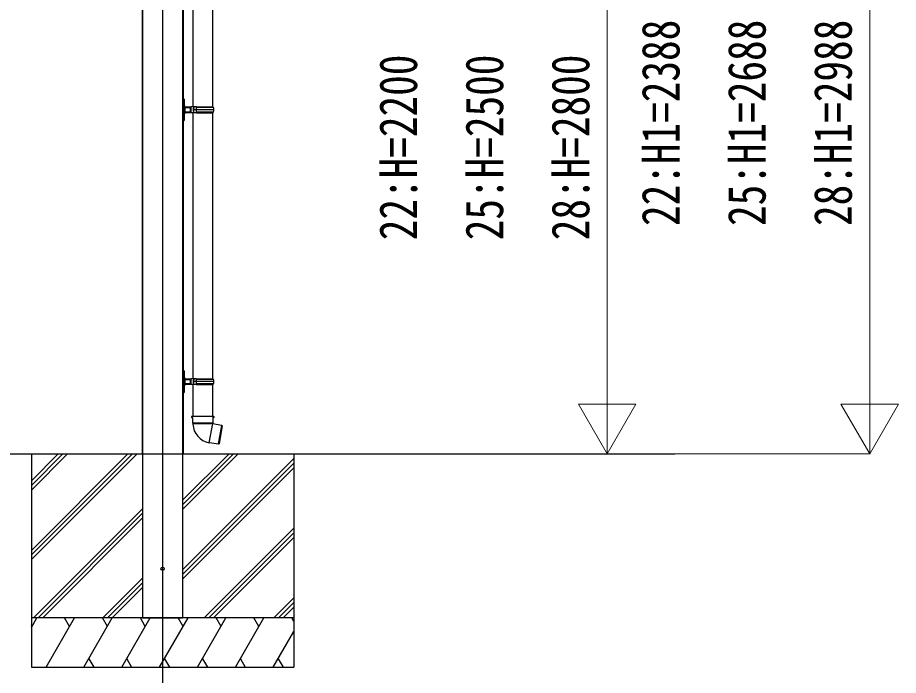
# Model space of a CAD drawing. Units: millimetres, scale not verified. Extents: x -14718 to 14718, y -10396 to 10396.
# Drawn here: x 5544 to 8228, y -7732 to -5728 of the extents above; entities that cross this region are included whole.
import ezdxf
from ezdxf.enums import TextEntityAlignment as Align

# ---------------------------------------------------------------- set-up
doc = ezdxf.new("R2010")
doc.units = ezdxf.units.MM
doc.header["$LTSCALE"] = 50
doc.layers.add('0-3_YKK_12', color=2, linetype='Continuous')
doc.layers.add('0-4_YKK_A1', color=4, linetype='Continuous')
doc.layers.add('0-5_YKK_D', color=6, linetype='Continuous', lineweight=18)
doc.styles.add('ＭＳ ゴシック', font='')
doc.styles.get('ＭＳ ゴシック').set_extended_font_data('MS Gothic')

msp = doc.modelspace()

# ---------------------------------------------------------------- linework, layer by layer
at = {"layer": '0-3_YKK_12'}
msp.add_line((5985.68, -4688.66), (5985.68, -7807.3), dxfattribs=at)
at = {"layer": '0-4_YKK_A1'}
for p, q in [((5924.38, -4790.52), (5924.38, -7057.3)), ((6046.58, -4794.79), (6046.58, -7557.47)), ((6048.18, -4794.85), (6048.18, -7057.3)), ((6078.08, -5189.47), (6078.08, -5999.97)), ((6138.28, -5999.96), (6138.28, -5189.46)), ((6049.18, -5975.47), (6048.18, -5975.47)), ((6049.18, -5981.76), (6048.18, -5981.76)), ((6051.18, -5976.37), (6049.18, -5975.47)), ((6049.18, -5981.76), (6049.18, -5975.47)), ((6051.18, -5976.37), (6051.36, -5982.1)), ((6049.18, -6008.97), (6048.18, -6008.97)), ((6049.18, -6008.97), (6052.18, -6008.97)), ((6049.18, -6036.17), (6049.18, -6008.97)), ((6052.18, -6008.97), (6051.36, -6035.83)), ((6052.18, -6008.97), (6053.18, -6008.97)), ((6052.89, -5999.72), (6052.99, -6002.97)), ((6070.18, -6002.97), (6053, -6002.97)), ((6053, -6002.97), (6053.18, -6008.97)), ((6053.18, -6008.97), (6053, -6014.97)), ((6053.85, -5999.97), (6070.18, -5999.97)), ((6070.18, -5999.97), (6073.18, -5999.97)), ((6070.18, -6002.97), (6070.18, -5999.97)), ((6070.18, -6004.47), (6070.18, -6002.97)), ((6070.18, -6004.47), (6070.18, -6013.46)), ((6071.16, -6004.47), (6070.18, -6004.47)), ((6073.18, -6004.47), (6070.18, -6004.47)), ((6071.16, -6013.46), (6070.18, -6013.46)), ((6070.18, -6013.47), (6073.18, -6013.47)), ((6073.18, -6004.47), (6071.16, -6004.47)), ((6071.16, -6013.46), (6071.16, -6004.47)), ((6073.18, -6013.46), (6071.16, -6013.46)), ((6081.18, -5999.97), (6073.18, -5999.97)), ((6081.19, -6004.47), (6079.18, -6004.47)), ((6081.19, -6013.46), (6079.18, -6013.46)), ((6081.18, -6013.47), (6079.18, -6013.47)), ((6081.18, -6004.47), (6081.18, -5999.97)), ((6081.18, -6017.97), (6081.18, -6013.47)), ((6081.19, -5999.96), (6081.19, -6004.47)), ((6088.21, -5999.96), (6081.19, -5999.96)), ((6081.19, -6008.96), (6081.19, -6004.47)), ((6081.19, -6013.46), (6081.19, -6008.96)), ((6087.69, -6008.96), (6081.19, -6008.96)), ((6081.19, -6017.96), (6081.19, -6013.46)), ((6087.69, -6008.96), (6087.69, -6008.97)), ((6087.69, -6008.96), (6087.69, -6008.96)), ((6087.77, -6008.96), (6087.78, -6008.96)), ((6141.68, -6008.96), (6087.95, -6008.96)), ((6088.45, -5999.96), (6088.21, -5999.96)), ((6088.45, -5999.96), (6088.85, -5999.96)), ((6088.85, -5999.96), (6140.18, -5999.96)), ((6141.18, -6001.96), (6089.88, -6001.96)), ((6140.18, -6001.96), (6140.18, -5999.96)), ((6049.18, -6036.17), (6048.18, -6036.17)), ((6049.18, -6036.17), (6051.36, -6035.83)), ((6049.18, -6042.47), (6049.18, -6036.17)), ((6051.36, -6035.83), (6051.18, -6041.56)), ((6052.99, -6014.97), (6052.89, -6018.21)), ((6053, -6014.97), (6070.18, -6014.97)), ((6070.18, -6017.97), (6053.85, -6017.97)), ((6073.18, -6017.97), (6070.18, -6017.97)), ((6078.08, -6017.97), (6078.08, -6828.47)), ((6088.21, -6017.96), (6081.19, -6017.96)), ((6088.45, -6017.96), (6088.21, -6017.96)), ((6088.45, -6017.96), (6088.85, -6017.96)), ((6088.85, -6017.96), (6140.18, -6017.96)), ((6141.18, -6015.96), (6089.88, -6015.96)), ((6138.28, -6828.46), (6138.28, -6017.96)), ((6140.18, -6017.96), (6140.18, -6015.96)), ((6049.18, -6810.26), (6048.18, -6810.26)), ((6049.18, -6810.26), (6049.18, -6803.97)), ((6049.18, -6837.47), (6049.18, -6810.26)), ((6051.18, -6804.87), (6051.36, -6810.6)), ((6049.18, -6837.47), (6048.18, -6837.47)), ((6049.18, -6864.67), (6049.18, -6837.47)), ((6052.18, -6837.47), (6053.18, -6837.47)), ((6052.89, -6828.22), (6052.99, -6831.47)), ((6052.99, -6843.47), (6052.89, -6846.71)), ((6070.18, -6831.47), (6053, -6831.47)), ((6053, -6843.47), (6070.18, -6843.47)), ((6053.85, -6828.47), (6070.18, -6828.47)), ((6070.18, -6828.47), (6073.18, -6828.47)), ((6070.18, -6832.97), (6070.18, -6841.96)), ((6071.16, -6832.97), (6070.18, -6832.97)), ((6073.18, -6832.97), (6070.18, -6832.97)), ((6071.16, -6841.96), (6070.18, -6841.96)), ((6070.18, -6841.97), (6073.18, -6841.97)), ((6073.18, -6832.97), (6071.16, -6832.97)), ((6071.16, -6841.96), (6071.16, -6832.97)), ((6073.18, -6841.96), (6071.16, -6841.96)), ((6081.18, -6828.47), (6073.18, -6828.47)), ((6081.19, -6832.97), (6079.18, -6832.97)), ((6081.19, -6841.96), (6079.18, -6841.96)), ((6081.18, -6841.97), (6079.18, -6841.97)), ((6081.18, -6832.97), (6081.18, -6828.47)), ((6081.18, -6846.47), (6081.18, -6841.97)), ((6081.19, -6828.46), (6081.19, -6832.97)), ((6088.21, -6828.46), (6081.19, -6828.46)), ((6081.19, -6837.46), (6081.19, -6832.97)), ((6081.19, -6841.96), (6081.19, -6837.46)), ((6087.69, -6837.46), (6081.19, -6837.46)), ((6081.19, -6846.46), (6081.19, -6841.96)), ((6087.69, -6837.46), (6087.69, -6837.47)), ((6087.69, -6837.46), (6087.69, -6837.46)), ((6087.77, -6837.46), (6087.78, -6837.46)), ((6141.68, -6837.46), (6087.95, -6837.46)), ((6088.45, -6828.46), (6088.21, -6828.46)), ((6088.45, -6828.46), (6088.85, -6828.46)), ((6088.85, -6828.46), (6140.18, -6828.46)), ((6141.18, -6830.46), (6089.88, -6830.46)), ((6141.18, -6844.46), (6089.88, -6844.46)), ((6140.18, -6830.46), (6140.18, -6828.46)), ((6140.18, -6846.46), (6140.18, -6844.46)), ((6049.18, -6864.67), (6048.18, -6864.67)), ((6049.18, -6864.67), (6051.36, -6864.33)), ((6049.18, -6870.97), (6049.18, -6864.67)), ((6051.36, -6864.33), (6051.18, -6870.06)), ((6070.18, -6846.47), (6053.85, -6846.47)), ((6073.18, -6846.47), (6070.18, -6846.47)), ((6078.08, -6846.47), (6078.08, -6942.47)), ((6088.21, -6846.46), (6081.19, -6846.46)), ((6088.45, -6846.46), (6088.21, -6846.46)), ((6088.45, -6846.46), (6088.85, -6846.46)), ((6088.85, -6846.46), (6140.18, -6846.46)), ((6138.28, -6942.47), (6138.28, -6846.46)), ((6076.33, -6942.47), (6074.18, -6943.25)), ((6074.18, -6943.25), (6074.24, -6943.25)), ((6074.18, -6946.9), (6074.24, -6946.9)), ((6074.32, -6945.98), (6074.32, -6944.16)), ((6076.33, -6942.47), (6076.46, -6942.47)), ((6076.42, -6947.71), (6076.69, -6963)), ((6076.56, -6947.71), (6076.42, -6947.71)), ((6076.46, -6942.47), (6139.9, -6942.47)), ((6076.64, -6946.8), (6076.58, -6943.36)), ((6139.67, -6963), (6139.94, -6947.71)), ((6139.94, -6947.71), (6139.81, -6947.71)), ((6139.9, -6942.47), (6140.03, -6942.47)), ((6139.94, -6947.71), (6142.18, -6946.9)), ((6142.18, -6943.25), (6140.03, -6942.47)), ((6142.05, -6945.98), (6142.05, -6944.16)), ((6142.12, -6943.25), (6142.18, -6943.25)), ((6142.12, -6946.9), (6142.18, -6946.9)), ((6142.18, -6946.9), (6142.18, -6943.25)), ((6076.69, -6963), (6078.01, -6964.95)), ((6076.69, -6963), (6108.18, -6963)), ((6078.01, -6964.95), (6078.07, -6966.57)), ((6078.01, -6964.95), (6133.32, -6964.95)), ((6108.18, -6963), (6139.67, -6963)), ((6127.86, -7023.85), (6138.29, -6964.7)), ((6166.44, -6970.89), (6138.08, -6965.89)), ((6138.62, -6964.56), (6139.67, -6963)), ((6156.48, -7027.42), (6166.44, -6970.89)), ((6167.25, -6972.05), (6157.63, -7026.61)), ((6167.25, -6972.05), (6166.44, -6970.89)), ((6128.11, -7022.42), (6156.48, -7027.42)), ((6156.48, -7027.42), (6157.63, -7026.61)), ((2048.4, -7057.3), (7546.8, -7057.3)), ((5585.68, -7057.47), (5585.68, -7707.46)), ((5585.68, -7351.44), (5879.66, -7057.47)), ((5585.68, -7365.58), (5893.8, -7057.47)), ((5585.68, -7379.73), (5907.95, -7057.47)), ((5585.68, -7139.31), (5667.53, -7057.47)), ((5585.68, -7153.45), (5681.67, -7057.47)), ((5585.68, -7167.59), (5695.81, -7057.47)), ((5923.18, -7057.3), (5923.48, -7057.3)), ((5923.48, -7057.3), (5924.08, -7057.3)), ((6046.58, -7057.3), (6046.68, -7057.3)), ((6046.58, -7227.2), (6216.31, -7057.47)), ((6046.58, -7213.05), (6202.17, -7057.47)), ((6046.58, -7198.91), (6188.03, -7057.47)), ((6046.68, -7057.3), (6046.98, -7057.3)), ((6047.28, -7057.3), (6047.88, -7057.3)), ((6047.88, -7057.3), (6048.18, -7057.3)), ((6385.68, -7057.47), (6385.68, -7707.46)), ((6046.58, -7411.04), (6385.68, -7071.95)), ((6046.58, -7425.18), (6385.68, -7086.09)), ((6046.58, -7439.33), (6385.68, -7100.23)), ((5591.79, -7557.47), (5924.78, -7224.48)), ((5605.93, -7557.47), (5924.78, -7238.62)), ((5620.08, -7557.47), (5924.78, -7252.76)), ((6112.29, -7557.47), (6385.68, -7284.08)), ((6126.43, -7557.47), (6385.68, -7298.22)), ((6140.58, -7557.47), (6385.68, -7312.36)), ((5803.92, -7557.47), (5924.78, -7436.61)), ((5818.07, -7557.47), (5924.78, -7450.75)), ((5832.21, -7557.47), (5924.78, -7464.89)), ((6324.42, -7557.47), (6385.68, -7496.21)), ((6338.57, -7557.47), (6385.68, -7510.35)), ((6352.71, -7557.47), (6385.68, -7524.49)), ((5585.68, -7586.4), (5602.39, -7557.46)), ((6385.68, -7557.47), (5585.68, -7557.47)), ((5630.23, -7707.46), (5716.83, -7557.46)), ((5701.83, -7583.45), (5686.83, -7557.47)), ((5745.7, -7707.46), (5832.3, -7557.46)), ((5817.3, -7583.45), (5802.3, -7557.47)), ((5861.17, -7707.46), (5947.77, -7557.47)), ((5932.77, -7583.45), (5917.77, -7557.46)), ((5924.78, -7557.47), (6046.58, -7557.47)), ((5925.08, -7557.47), (6046.28, -7557.47)), ((5976.64, -7707.46), (6063.24, -7557.47)), ((6048.24, -7583.45), (6033.24, -7557.46)), ((6046.28, -7557.47), (6046.58, -7557.47)), ((6092.11, -7707.46), (6178.71, -7557.47)), ((6163.71, -7583.45), (6148.71, -7557.46)), ((6207.58, -7707.46), (6294.18, -7557.47)), ((6279.18, -7583.45), (6264.18, -7557.46)), ((6385.68, -7567.91), (6379.65, -7557.46)), ((5587.39, -7583.45), (5585.68, -7580.49)), ((6323.05, -7707.46), (6385.68, -7598.98)), ((5760.7, -7681.49), (5775.7, -7707.46)), ((5876.17, -7681.48), (5891.17, -7707.46)), ((5991.64, -7681.48), (6006.64, -7707.46)), ((6107.11, -7681.49), (6122.11, -7707.46)), ((6222.58, -7681.49), (6237.58, -7707.46)), ((6338.05, -7681.49), (6353.05, -7707.46)), ((5585.68, -7707.46), (6385.68, -7707.46))]:
    msp.add_line(p, q, dxfattribs=at)
for points in [[(5923.18, -4790.48), (5923.18, -7057.3), (5923.48, -7057.3), (5924.08, -7057.3)], [(5924.78, -4790.54), (5924.78, -7557.47), (5925.08, -7557.47)], [(6046.98, -4794.81), (6046.98, -7057.3), (6047.28, -7057.3)], [(6049.18, -6008.97), (6049.18, -5981.76), (6051.36, -5982.1), (6052.18, -6008.97)], [(6070.18, -6017.97), (6070.18, -6014.97), (6070.18, -6013.47)], [(6081.18, -6017.97), (6073.18, -6017.97), (6073.18, -5999.97)], [(6081.18, -6004.47), (6079.18, -6004.47), (6079.18, -6013.47)], [(6087.95, -6008.96), (6087.78, -6008.96), (6087.69, -6008.96), (6081.19, -6008.96)], [(6088.21, -5999.96), (6087.82, -6004.42), (6087.69, -6008.96)], [(6048.18, -6042.47), (6049.18, -6042.47), (6051.18, -6041.56)], [(6051.18, -6804.87), (6049.18, -6803.97), (6048.18, -6803.97)], [(6049.18, -6810.26), (6051.36, -6810.6), (6052.18, -6837.47)], [(6049.18, -6837.47), (6052.18, -6837.47), (6051.36, -6864.33)], [(6053, -6831.47), (6053.18, -6837.47), (6053, -6843.47)], [(6070.18, -6832.97), (6070.18, -6831.47), (6070.18, -6828.47)], [(6070.18, -6846.47), (6070.18, -6843.47), (6070.18, -6841.97)], [(6081.18, -6846.47), (6073.18, -6846.47), (6073.18, -6828.47)], [(6081.18, -6832.97), (6079.18, -6832.97), (6079.18, -6841.97)], [(6087.95, -6837.46), (6087.78, -6837.46), (6087.69, -6837.46), (6081.19, -6837.46)], [(6088.21, -6828.46), (6087.82, -6832.92), (6087.69, -6837.46)], [(6048.18, -6870.97), (6049.18, -6870.97), (6051.18, -6870.06)], [(6074.18, -6943.25), (6074.18, -6946.9), (6076.42, -6947.71)], [(6074.24, -6943.25), (6075.69, -6942.74), (6076.46, -6942.47)], [(6076.56, -6947.71), (6075.74, -6947.43), (6074.24, -6946.9)], [(6076.58, -6943.36), (6075.69, -6943.68), (6074.32, -6944.16)], [(6074.32, -6945.98), (6075.74, -6946.49), (6076.64, -6946.8)], [(6139.72, -6946.8), (6139.76, -6945.07), (6139.79, -6943.36)], [(6139.72, -6946.8), (6140.63, -6946.49), (6142.05, -6945.98)], [(6142.05, -6944.16), (6140.67, -6943.68), (6139.79, -6943.36)], [(6142.12, -6946.9), (6140.63, -6947.43), (6139.81, -6947.71)], [(6139.9, -6942.47), (6140.67, -6942.74), (6142.12, -6943.25)], [(6138.6, -6964.54), (6138.51, -6964.59), (6138.29, -6964.7), (6138.26, -6964.71), (6137.98, -6964.79), (6136.25, -6964.92), (6133.32, -6964.95), (6130.58, -6965.05), (6126.92, -6965.15), (6122.63, -6965.25), (6118.04, -6965.34), (6113.05, -6965.43), (6108.06, -6965.52), (6102.93, -6965.61), (6098.09, -6965.7), (6093.4, -6965.79), (6089.26, -6965.89), (6085.55, -6965.99), (6082.57, -6966.1), (6080.25, -6966.23), (6078.77, -6966.36), (6078.1, -6966.52), (6078.07, -6966.57)], [(5924.08, -7057.3), (5924.38, -7057.3), (5924.68, -7057.3), (5924.78, -7057.3)], [(5924.08, -7057.3), (5924.38, -7057.3), (5924.68, -7057.3), (5924.78, -7057.3)]]:
    msp.add_lwpolyline(points, dxfattribs=at)
msp.add_circle((5985.68, -7407.47), 5, dxfattribs=at)
for centre, radius, start, end in [((6053.85, -5997.97), 2, 181.7624, 241.44015), ((6053.85, -5997.97), 2, 241.44015, 270), ((6165.57, -6008.97), 77.89, 179.99307, 186.62466), ((6087.74, -6009.19), 0.226, 80.79578, 102.71983), ((6168.7, -6008.94), 80.75, 173.61461, 180.01355), ((6168.7, -6008.98), 80.75, 179.98461, 186.38348), ((6090.07, -6000.31), 1.66, 167.69464, 263.49512), ((6090.65, -6000.16), 1.81, 173.59328, 264.82407), ((6092.43, -6008.96), 49.25, 0, 8.17123), ((6092.43, -6008.96), 49.25, 351.83186, 0.00306), ((6053.85, -6019.97), 2, 118.55985, 178.2376), ((6053.85, -6019.97), 2, 90, 118.55985), ((6090.01, -6017.57), 1.61, 94.66451, 194.14319), ((6090.71, -6017.81), 1.86, 96.97139, 184.61125), ((6053.85, -6826.47), 2, 181.7624, 241.44015), ((6053.85, -6826.47), 2, 241.44015, 270), ((6165.57, -6837.47), 77.89, 179.99307, 186.62466), ((6087.74, -6837.69), 0.226, 80.79578, 102.71983), ((6168.7, -6837.44), 80.75, 173.61461, 180.01355), ((6168.7, -6837.48), 80.75, 179.98461, 186.38348), ((6090.01, -6846.07), 1.61, 94.66451, 194.14319), ((6090.07, -6828.81), 1.66, 167.69464, 263.49512), ((6090.65, -6828.66), 1.81, 173.59328, 264.82407), ((6090.71, -6846.31), 1.86, 96.97139, 184.61125), ((6092.43, -6837.46), 49.25, 0, 8.17123), ((6092.43, -6837.46), 49.25, 351.83186, 0.00306), ((6053.85, -6848.47), 2, 118.55985, 178.2376), ((6053.85, -6848.47), 2, 90, 118.55985), ((6071.57, -6943.91), 2.75, 354.81691, 13.99327), ((6070.66, -6946.16), 3.66, 348.38866, 2.80116), ((6074.02, -6943.24), 2.56, 357.19737, 17.56812), ((6074.74, -6947.09), 1.92, 340.91849, 8.46572), ((6142.23, -6947.03), 2.51, 174.83553, 195.78026), ((6141.7, -6943.15), 1.93, 159.00896, 186.22555), ((6145.7, -6943.98), 3.66, 168.38866, 182.80116), ((6144.79, -6946.23), 2.75, 174.81691, 193.99327), ((6138.33, -6964.47), 60.3, 182.00147, 260)]:
    msp.add_arc(centre, radius, start, end, dxfattribs=at)
for centre, major_axis, ratio, start_param, end_param in [((6052.99, -6002.8), (1, 0.031), 0.162205, 3.1415927, 4.7026633), ((6053.09, -6005.97), (-0.1, 3), 0.333136, 6.2716543, 6.28138), ((6070.18, -6002.48), (3, 0), 0.162278, 4.712389, 6.2831853), ((6052.99, -6015.13), (1, -0.031), 0.162205, 1.580522, 3.1415927), ((6053.09, -6011.97), (0.1, 3), 0.333136, 3.143398, 3.1531236), ((6070.18, -6015.45), (3, 0), 0.162278, 6.2831853, 7.8539816), ((6052.99, -6831.3), (1, 0.031), 0.162205, 3.1415927, 4.7026633), ((6052.99, -6843.63), (1, -0.031), 0.162205, 1.580522, 3.1415927), ((6053.09, -6834.47), (-0.1, 3), 0.333136, 6.2716543, 6.28138), ((6053.09, -6840.47), (0.1, 3), 0.333136, 3.143398, 3.1531236), ((6070.18, -6830.98), (3, 0), 0.162278, 4.712389, 6.2831853), ((6070.18, -6843.95), (3, 0), 0.162278, 6.2831853, 7.8539816)]:
    msp.add_ellipse(centre, major_axis=major_axis, ratio=ratio, start_param=start_param, end_param=end_param, dxfattribs=at)
at = {"layer": '0-5_YKK_D', "color": 1}
for p, q in [((8140.94, -4844.6), (8140.94, -6882.3)), ((7340.94, -6882.3), (7340.94, -5032.3)), ((7340.94, -7057.3), (7340.94, -6754.19)), ((8140.94, -7057.3), (8140.94, -6754.19)), ((7340.94, -7057.3), (7253.44, -6905.74)), ((7428.44, -6905.74), (7253.44, -6905.74)), ((7340.94, -7057.3), (7428.44, -6905.74)), ((8140.94, -7057.3), (8053.44, -6905.74)), ((8228.44, -6905.74), (8053.44, -6905.74)), ((8140.94, -7057.3), (8228.44, -6905.74)), ((7244.39, -7057.3), (7341.94, -7057.3)), ((7244.39, -7057.3), (8141.94, -7057.3))]:
    msp.add_line(p, q, dxfattribs=at)

# ---------------------------------------------------------------- texts
at = {"layer": '0-5_YKK_D', "color": 1, "style": 'ＭＳ ゴシック', "width": 0.8}
for s, p in [('22:H1=2388', (7595.94, -6363.25)), ('25:H1=2688', (7858.44, -6363.25)), ('28:H1=2988', (8120.94, -6363.25)), ('22:H=2200', (6795.94, -6406.7)), ('25:H=2500', (7058.44, -6406.7)), ('28:H=2800', (7320.94, -6406.7))]:
    msp.add_text(s, height=115.5, rotation=90, dxfattribs=at).set_placement(p, align=Align.BOTTOM_LEFT)

doc.saveas('drawing.dxf')
